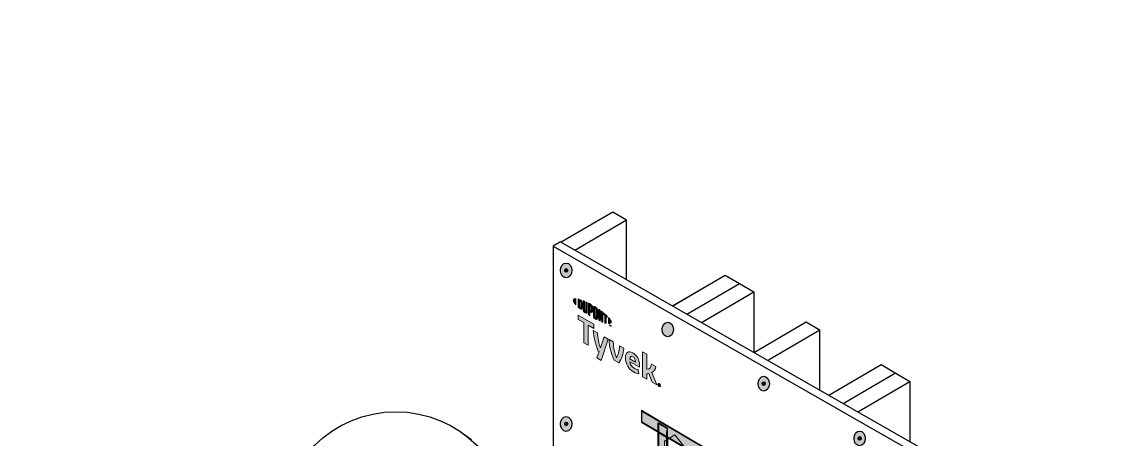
# Model space of a CAD drawing. Header units: inches. Extents: x -24 to 76, y -57 to 19.
# Drawn here: x -10.84 to -0.91, y -34.82 to -31.06 of the extents above; entities that cross this region are included whole.
import ezdxf

# ---------------------------------------------------------------- set-up
doc = ezdxf.new("R2010")
doc.units = ezdxf.units.IN
doc.header["$MEASUREMENT"] = 0
doc.linetypes.add('AI-Linetype-50', pattern=[0.25, 0.125, -0.125])
for name, color, linetype, lineweight in [('.ATI-HATCH', 7, 'Continuous', 0), ('G-ANNO-TTLB', 7, 'Continuous', 0), ('Layer 12', 7, 'Continuous', 0), ('TYVEK', 7, 'Continuous', 0), ('WALL SCRATCH', 7, 'Continuous', 0), ('X-REF - TRACED', 7, 'Continuous', 0)]:
    doc.layers.add(name, color=color, linetype=linetype, lineweight=lineweight)
pattern_1 = [(45, (0, 0), (-7.071, 7.071), [])]

# ---------------------------------------------------------------- blocks, each defined once
blk = doc.blocks.new('Block_277')
at = {"layer": 'TYVEK', "true_color": 0x003b71, "transparency": 33554687}
h = blk.add_hatch(color=156, dxfattribs=at)
h.dxf.hatch_style = 2
edge = h.paths.add_edge_path()
edge.add_ellipse((-3.2994, -34.8073), major_axis=(0, 0.0664), ratio=0.766948, start_angle=0, end_angle=360)
at = {"layer": 'TYVEK', "color": 18, "lineweight": 25, "true_color": 0x000000}
for p, q in [((-3.313, -34.8069), (-3.2859, -34.8069)), ((-3.2994, -34.7898), (-3.2994, -34.824))]:
    blk.add_line(p, q, dxfattribs=at)
for centre, major_axis, ratio in [((-3.2994, -34.8073), (0, 0.0664), 0.766948), ((-3.2994, -34.8069), (0, 0.0171), 0.788846)]:
    blk.add_ellipse(centre, major_axis=major_axis, ratio=ratio, dxfattribs=at)
blk = doc.blocks.new('Block_278')
at = {"layer": 'TYVEK', "true_color": 0x003b71, "transparency": 33554687}
h = blk.add_hatch(color=156, dxfattribs=at)
h.dxf.hatch_style = 2
edge = h.paths.add_edge_path()
edge.add_ellipse((-4.1633, -34.3144), major_axis=(0, 0.0664), ratio=0.766948, start_angle=0, end_angle=360)
at = {"layer": 'TYVEK', "color": 18, "lineweight": 25, "true_color": 0x000000}
for p, q in [((-4.1768, -34.314), (-4.1498, -34.314)), ((-4.1633, -34.2969), (-4.1633, -34.3312))]:
    blk.add_line(p, q, dxfattribs=at)
blk.add_lwpolyline([(-4.1704, -34.2538)], dxfattribs=at)
for centre, major_axis, ratio in [((-4.1633, -34.3144), (0, 0.0664), 0.766948), ((-4.1633, -34.314), (0, 0.0171), 0.788846)]:
    blk.add_ellipse(centre, major_axis=major_axis, ratio=ratio, dxfattribs=at)
blk = doc.blocks.new('Block_279')
at = {"layer": 'TYVEK', "true_color": 0x003b71, "transparency": 33554687}
h = blk.add_hatch(color=156, dxfattribs=at)
h.dxf.hatch_style = 2
edge = h.paths.add_edge_path()
edge.add_ellipse((-5.942, -33.2958), major_axis=(0, 0.0664), ratio=0.766948, start_angle=0, end_angle=360)
at = {"layer": 'TYVEK', "color": 18, "lineweight": 25, "true_color": 0x000000}
for p, q in [((-5.9555, -33.2954), (-5.9285, -33.2954)), ((-5.942, -33.2782), (-5.942, -33.3125))]:
    blk.add_line(p, q, dxfattribs=at)
for centre, major_axis, ratio in [((-5.942, -33.2958), (0, 0.0664), 0.766948), ((-5.942, -33.2954), (0, 0.0171), 0.788846)]:
    blk.add_ellipse(centre, major_axis=major_axis, ratio=ratio, dxfattribs=at)
blk = doc.blocks.new('Block_282')
at = {"layer": 'TYVEK', "true_color": 0x003b71, "transparency": 33554687}
h = blk.add_hatch(color=156, dxfattribs=at)
h.dxf.hatch_style = 2
edge = h.paths.add_edge_path()
edge.add_ellipse((-5.942, -34.6771), major_axis=(0, 0.0664), ratio=0.766948, start_angle=0, end_angle=360)
at = {"layer": 'TYVEK', "color": 18, "lineweight": 25, "true_color": 0x000000}
blk.add_line((-5.942, -34.6596), (-5.942, -34.6938), dxfattribs=at)
for centre, major_axis, ratio in [((-5.942, -34.6771), (0, 0.0664), 0.766948), ((-5.942, -34.6767), (0, 0.0171), 0.788846)]:
    blk.add_ellipse(centre, major_axis=major_axis, ratio=ratio, dxfattribs=at)
blk = doc.blocks.new('Block_464')
at = {"layer": 'X-REF - TRACED', "true_color": 0x848484, "transparency": 33554687}
h = blk.add_hatch(color=252, dxfattribs=at)
h.dxf.hatch_style = 2
edge = h.paths.add_edge_path()
edge.add_spline(control_points=[(-5.8783, -33.5632), (-5.8783, -33.5732), (-5.8699, -33.5875), (-5.855, -33.6041), (-5.855, -33.6041), (-5.855, -33.5494), (-5.855, -33.5494), (-5.8699, -33.5488), (-5.8783, -33.5532), (-5.8783, -33.5632)], knot_values=[0, 0, 0, 0, 1, 1, 1, 2, 2, 2, 3, 3, 3, 3], degree=3, periodic=0)
h = blk.add_hatch(color=252, dxfattribs=at)
h.dxf.hatch_style = 2
edge = h.paths.add_edge_path()
edge.add_spline(control_points=[(-5.8105, -33.6247), (-5.8105, -33.6289), (-5.8127, -33.6291), (-5.8154, -33.6275), (-5.8174, -33.6263), (-5.8206, -33.6237), (-5.8231, -33.6214), (-5.8231, -33.6214), (-5.8231, -33.569), (-5.8231, -33.569), (-5.8206, -33.5697), (-5.8174, -33.5707), (-5.8154, -33.5719), (-5.8127, -33.5734), (-5.8105, -33.5761), (-5.8105, -33.5803), (-5.8105, -33.5803), (-5.8105, -33.6247), (-5.8105, -33.6247)], knot_values=[0, 0, 0, 0, 1, 1, 1, 2, 2, 2, 3, 3, 3, 4, 4, 4, 5, 5, 5, 6, 6, 6, 6], degree=3, periodic=0)
edge = h.paths.add_edge_path()
edge.add_spline(control_points=[(-5.8136, -33.5592), (-5.8178, -33.5568), (-5.8237, -33.5548), (-5.8345, -33.5523), (-5.8345, -33.5523), (-5.8345, -33.6249), (-5.8345, -33.6249), (-5.825, -33.6337), (-5.8178, -33.6398), (-5.8136, -33.6422), (-5.8041, -33.6477), (-5.7987, -33.6441), (-5.7987, -33.6334), (-5.7987, -33.6334), (-5.7987, -33.5852), (-5.7987, -33.5852), (-5.7987, -33.5745), (-5.8041, -33.5647), (-5.8136, -33.5592)], knot_values=[0, 0, 0, 0, 1, 1, 1, 2, 2, 2, 3, 3, 3, 4, 4, 4, 5, 5, 5, 6, 6, 6, 6], degree=3, periodic=0)
h = blk.add_hatch(color=252, dxfattribs=at)
h.dxf.hatch_style = 2
edge = h.paths.add_edge_path()
edge.add_spline(control_points=[(-5.7655, -33.6592), (-5.7655, -33.6634), (-5.7667, -33.6654), (-5.7713, -33.6621), (-5.7758, -33.6589), (-5.777, -33.656), (-5.777, -33.651), (-5.777, -33.651), (-5.777, -33.572), (-5.777, -33.572), (-5.78, -33.5707), (-5.7866, -33.5679), (-5.7895, -33.5667), (-5.7895, -33.5667), (-5.7895, -33.6466), (-5.7895, -33.6466), (-5.7895, -33.6594), (-5.7841, -33.6674), (-5.7713, -33.6765), (-5.7596, -33.6848), (-5.7525, -33.6822), (-5.7525, -33.668), (-5.7525, -33.668), (-5.7525, -33.5836), (-5.7525, -33.5836), (-5.7549, -33.5824), (-5.7629, -33.5785), (-5.7655, -33.5773), (-5.7655, -33.5773), (-5.7655, -33.6592), (-5.7655, -33.6592)], knot_values=[0, 0, 0, 0, 1, 1, 1, 2, 2, 2, 3, 3, 3, 4, 4, 4, 5, 5, 5, 6, 6, 6, 7, 7, 7, 8, 8, 8, 9, 9, 9, 10, 10, 10, 10], degree=3, periodic=0)
h = blk.add_hatch(color=252, dxfattribs=at)
h.dxf.hatch_style = 2
edge = h.paths.add_edge_path()
edge.add_spline(control_points=[(-5.718, -33.652), (-5.718, -33.6565), (-5.7194, -33.658), (-5.7247, -33.655), (-5.7247, -33.655), (-5.7293, -33.6524), (-5.7293, -33.6524), (-5.7293, -33.6524), (-5.7293, -33.6104), (-5.7293, -33.6104), (-5.7272, -33.6115), (-5.7261, -33.6121), (-5.7249, -33.6128), (-5.7192, -33.6161), (-5.718, -33.6193), (-5.718, -33.6239), (-5.718, -33.6239), (-5.718, -33.652), (-5.718, -33.652)], knot_values=[0, 0, 0, 0, 1, 1, 1, 2, 2, 2, 3, 3, 3, 4, 4, 4, 5, 5, 5, 6, 6, 6, 6], degree=3, periodic=0)
edge = h.paths.add_edge_path()
edge.add_spline(control_points=[(-5.7242, -33.5984), (-5.7264, -33.5971), (-5.7347, -33.5926), (-5.7423, -33.5888), (-5.7423, -33.5888), (-5.7423, -33.6951), (-5.7423, -33.6951), (-5.7397, -33.6967), (-5.7329, -33.701), (-5.7293, -33.7032), (-5.7293, -33.7032), (-5.7293, -33.6671), (-5.7293, -33.6671), (-5.7293, -33.6671), (-5.7242, -33.6701), (-5.7242, -33.6701), (-5.7105, -33.6779), (-5.7048, -33.6742), (-5.7048, -33.6607), (-5.7048, -33.6607), (-5.7048, -33.6293), (-5.7048, -33.6293), (-5.7048, -33.6161), (-5.7112, -33.6059), (-5.7242, -33.5984)], knot_values=[0, 0, 0, 0, 1, 1, 1, 2, 2, 2, 3, 3, 3, 4, 4, 4, 5, 5, 5, 6, 6, 6, 7, 7, 7, 8, 8, 8, 8], degree=3, periodic=0)
h = blk.add_hatch(color=252, dxfattribs=at)
h.dxf.hatch_style = 2
edge = h.paths.add_edge_path()
edge.add_spline(control_points=[(-5.6715, -33.7159), (-5.6715, -33.7201), (-5.6727, -33.7216), (-5.6773, -33.7191), (-5.682, -33.7165), (-5.6833, -33.7134), (-5.6833, -33.7091), (-5.6833, -33.7091), (-5.6833, -33.6428), (-5.6833, -33.6428), (-5.6833, -33.6385), (-5.682, -33.6368), (-5.6773, -33.6397), (-5.6727, -33.6425), (-5.6715, -33.6455), (-5.6715, -33.6497), (-5.6715, -33.6497), (-5.6715, -33.7159), (-5.6715, -33.7159)], knot_values=[0, 0, 0, 0, 1, 1, 1, 2, 2, 2, 3, 3, 3, 4, 4, 4, 5, 5, 5, 6, 6, 6, 6], degree=3, periodic=0)
edge = h.paths.add_edge_path()
edge.add_spline(control_points=[(-5.6773, -33.6248), (-5.6894, -33.6172), (-5.6966, -33.6192), (-5.6966, -33.6332), (-5.6966, -33.6332), (-5.6966, -33.7027), (-5.6966, -33.7027), (-5.6966, -33.7175), (-5.6901, -33.7273), (-5.6773, -33.734), (-5.6648, -33.7406), (-5.6583, -33.7389), (-5.6583, -33.7232), (-5.6583, -33.7232), (-5.6583, -33.6569), (-5.6583, -33.6569), (-5.6583, -33.6419), (-5.6642, -33.6331), (-5.6773, -33.6248)], knot_values=[0, 0, 0, 0, 1, 1, 1, 2, 2, 2, 3, 3, 3, 4, 4, 4, 5, 5, 5, 6, 6, 6, 6], degree=3, periodic=0)
h = blk.add_hatch(color=252, dxfattribs=at)
h.dxf.hatch_style = 2
edge = h.paths.add_edge_path()
edge.add_spline(control_points=[(-5.6221, -33.7159), (-5.6221, -33.7159), (-5.6366, -33.6535), (-5.6366, -33.6535), (-5.6405, -33.6506), (-5.6453, -33.6473), (-5.6489, -33.6448), (-5.6489, -33.6448), (-5.6489, -33.7468), (-5.6489, -33.7468), (-5.6464, -33.748), (-5.6398, -33.7509), (-5.6364, -33.7524), (-5.6364, -33.7524), (-5.6374, -33.6917), (-5.6374, -33.6917), (-5.6374, -33.6917), (-5.6221, -33.7583), (-5.6221, -33.7583), (-5.6189, -33.7596), (-5.6141, -33.7614), (-5.611, -33.7625), (-5.611, -33.7625), (-5.611, -33.6729), (-5.611, -33.6729), (-5.6143, -33.6702), (-5.6202, -33.6657), (-5.623, -33.6635), (-5.623, -33.6635), (-5.6221, -33.7159), (-5.6221, -33.7159)], knot_values=[0, 0, 0, 0, 1, 1, 1, 2, 2, 2, 3, 3, 3, 4, 4, 4, 5, 5, 5, 6, 6, 6, 7, 7, 7, 8, 8, 8, 9, 9, 9, 10, 10, 10, 10], degree=3, periodic=0)
h = blk.add_hatch(color=252, dxfattribs=at)
h.dxf.hatch_style = 2
edge = h.paths.add_edge_path()
edge.add_spline(control_points=[(-5.6046, -33.6923), (-5.6014, -33.6948), (-5.5982, -33.6973), (-5.5951, -33.6999), (-5.5951, -33.6999), (-5.5951, -33.7677), (-5.5951, -33.7677), (-5.5922, -33.7686), (-5.5869, -33.7701), (-5.5834, -33.7709), (-5.5834, -33.7709), (-5.5834, -33.7099), (-5.5834, -33.7099), (-5.58, -33.7128), (-5.5768, -33.7157), (-5.5739, -33.7183), (-5.5739, -33.7183), (-5.5739, -33.7052), (-5.5739, -33.7052), (-5.5831, -33.6962), (-5.593, -33.6875), (-5.6046, -33.6781), (-5.6046, -33.6781), (-5.6046, -33.6923), (-5.6046, -33.6923)], knot_values=[0, 0, 0, 0, 1, 1, 1, 2, 2, 2, 3, 3, 3, 4, 4, 4, 5, 5, 5, 6, 6, 6, 7, 7, 7, 8, 8, 8, 8], degree=3, periodic=0)
h = blk.add_hatch(color=252, dxfattribs=at)
h.dxf.hatch_style = 2
edge = h.paths.add_edge_path()
edge.add_spline(control_points=[(-5.5366, -33.7605), (-5.5366, -33.7705), (-5.5451, -33.775), (-5.5599, -33.7745), (-5.5599, -33.7745), (-5.5599, -33.7197), (-5.5599, -33.7197), (-5.5451, -33.7363), (-5.5366, -33.7506), (-5.5366, -33.7605)], knot_values=[0, 0, 0, 0, 1, 1, 1, 2, 2, 2, 3, 3, 3, 3], degree=3, periodic=0)
h = blk.add_hatch(color=252, dxfattribs=at)
h.dxf.hatch_style = 2
edge = h.paths.add_edge_path()
edge.add_spline(control_points=[(-5.5435, -33.7895), (-5.5435, -33.7895), (-5.5421, -33.7903), (-5.5421, -33.7903), (-5.5421, -33.7903), (-5.54, -33.7952), (-5.54, -33.7952), (-5.54, -33.7952), (-5.538, -33.7927), (-5.538, -33.7927), (-5.538, -33.7927), (-5.5366, -33.7935), (-5.5366, -33.7935), (-5.5366, -33.7935), (-5.5366, -33.8014), (-5.5366, -33.8014), (-5.5366, -33.8014), (-5.5379, -33.8006), (-5.5379, -33.8006), (-5.5379, -33.8006), (-5.5379, -33.795), (-5.5379, -33.795), (-5.5379, -33.795), (-5.54, -33.7975), (-5.54, -33.7975), (-5.54, -33.7975), (-5.5401, -33.7975), (-5.5401, -33.7975), (-5.5401, -33.7975), (-5.5422, -33.7925), (-5.5422, -33.7925), (-5.5422, -33.7925), (-5.5422, -33.7981), (-5.5422, -33.7981), (-5.5422, -33.7981), (-5.5435, -33.7974), (-5.5435, -33.7974), (-5.5435, -33.7974), (-5.5435, -33.7895), (-5.5435, -33.7895)], knot_values=[0, 0, 0, 0, 1, 1, 1, 2, 2, 2, 3, 3, 3, 4, 4, 4, 5, 5, 5, 6, 6, 6, 7, 7, 7, 8, 8, 8, 9, 9, 9, 10, 10, 10, 11, 11, 11, 12, 12, 12, 13, 13, 13, 13], degree=3, periodic=0)
edge = h.paths.add_edge_path()
edge.add_spline(control_points=[(-5.5484, -33.788), (-5.5484, -33.788), (-5.5506, -33.7868), (-5.5506, -33.7868), (-5.5506, -33.7868), (-5.5506, -33.7854), (-5.5506, -33.7854), (-5.5506, -33.7854), (-5.545, -33.7886), (-5.545, -33.7886), (-5.545, -33.7886), (-5.545, -33.79), (-5.545, -33.79), (-5.545, -33.79), (-5.5471, -33.7888), (-5.5471, -33.7888), (-5.5471, -33.7888), (-5.5471, -33.7953), (-5.5471, -33.7953), (-5.5471, -33.7953), (-5.5484, -33.7945), (-5.5484, -33.7945), (-5.5484, -33.7945), (-5.5484, -33.788), (-5.5484, -33.788)], knot_values=[0, 0, 0, 0, 1, 1, 1, 2, 2, 2, 3, 3, 3, 4, 4, 4, 5, 5, 5, 6, 6, 6, 7, 7, 7, 8, 8, 8, 8], degree=3, periodic=0)
at = {"layer": 'X-REF - TRACED'}
for points, knots in [([(-5.8783, -33.5632), (-5.8783, -33.5732), (-5.8699, -33.5875), (-5.855, -33.6041), (-5.855, -33.6041), (-5.855, -33.5494), (-5.855, -33.5494), (-5.8699, -33.5488), (-5.8783, -33.5532), (-5.8783, -33.5632)], [0, 0, 0, 0, 1, 1, 1, 2, 2, 2, 3, 3, 3, 3]), ([(-5.8136, -33.5592), (-5.8178, -33.5568), (-5.8237, -33.5548), (-5.8345, -33.5523), (-5.8345, -33.5523), (-5.8345, -33.6249), (-5.8345, -33.6249), (-5.825, -33.6337), (-5.8178, -33.6398), (-5.8136, -33.6422), (-5.8041, -33.6477), (-5.7987, -33.6441), (-5.7987, -33.6334), (-5.7987, -33.6334), (-5.7987, -33.5852), (-5.7987, -33.5852), (-5.7987, -33.5745), (-5.8041, -33.5647), (-5.8136, -33.5592)], [0, 0, 0, 0, 1, 1, 1, 2, 2, 2, 3, 3, 3, 4, 4, 4, 5, 5, 5, 6, 6, 6, 6]), ([(-5.8105, -33.6247), (-5.8105, -33.6289), (-5.8127, -33.6291), (-5.8154, -33.6275), (-5.8174, -33.6263), (-5.8206, -33.6237), (-5.8231, -33.6214), (-5.8231, -33.6214), (-5.8231, -33.569), (-5.8231, -33.569), (-5.8206, -33.5697), (-5.8174, -33.5707), (-5.8154, -33.5719), (-5.8127, -33.5734), (-5.8105, -33.5761), (-5.8105, -33.5803), (-5.8105, -33.5803), (-5.8105, -33.6247), (-5.8105, -33.6247)], [0, 0, 0, 0, 1, 1, 1, 2, 2, 2, 3, 3, 3, 4, 4, 4, 5, 5, 5, 6, 6, 6, 6]), ([(-5.7655, -33.6592), (-5.7655, -33.6634), (-5.7667, -33.6654), (-5.7713, -33.6621), (-5.7758, -33.6589), (-5.777, -33.656), (-5.777, -33.651), (-5.777, -33.651), (-5.777, -33.572), (-5.777, -33.572), (-5.78, -33.5707), (-5.7866, -33.5679), (-5.7895, -33.5667), (-5.7895, -33.5667), (-5.7895, -33.6466), (-5.7895, -33.6466), (-5.7895, -33.6594), (-5.7841, -33.6674), (-5.7713, -33.6765), (-5.7596, -33.6848), (-5.7525, -33.6822), (-5.7525, -33.668), (-5.7525, -33.668), (-5.7525, -33.5836), (-5.7525, -33.5836), (-5.7549, -33.5824), (-5.7629, -33.5785), (-5.7655, -33.5773), (-5.7655, -33.5773), (-5.7655, -33.6592), (-5.7655, -33.6592)], [0, 0, 0, 0, 1, 1, 1, 2, 2, 2, 3, 3, 3, 4, 4, 4, 5, 5, 5, 6, 6, 6, 7, 7, 7, 8, 8, 8, 9, 9, 9, 10, 10, 10, 10]), ([(-5.7242, -33.5984), (-5.7264, -33.5971), (-5.7347, -33.5926), (-5.7423, -33.5888), (-5.7423, -33.5888), (-5.7423, -33.6951), (-5.7423, -33.6951), (-5.7397, -33.6967), (-5.7329, -33.701), (-5.7293, -33.7032), (-5.7293, -33.7032), (-5.7293, -33.6671), (-5.7293, -33.6671), (-5.7293, -33.6671), (-5.7242, -33.6701), (-5.7242, -33.6701), (-5.7105, -33.6779), (-5.7048, -33.6742), (-5.7048, -33.6607), (-5.7048, -33.6607), (-5.7048, -33.6293), (-5.7048, -33.6293), (-5.7048, -33.6161), (-5.7112, -33.6059), (-5.7242, -33.5984)], [0, 0, 0, 0, 1, 1, 1, 2, 2, 2, 3, 3, 3, 4, 4, 4, 5, 5, 5, 6, 6, 6, 7, 7, 7, 8, 8, 8, 8]), ([(-5.718, -33.652), (-5.718, -33.6565), (-5.7194, -33.658), (-5.7247, -33.655), (-5.7247, -33.655), (-5.7293, -33.6524), (-5.7293, -33.6524), (-5.7293, -33.6524), (-5.7293, -33.6104), (-5.7293, -33.6104), (-5.7272, -33.6115), (-5.7261, -33.6121), (-5.7249, -33.6128), (-5.7192, -33.6161), (-5.718, -33.6193), (-5.718, -33.6239), (-5.718, -33.6239), (-5.718, -33.652), (-5.718, -33.652)], [0, 0, 0, 0, 1, 1, 1, 2, 2, 2, 3, 3, 3, 4, 4, 4, 5, 5, 5, 6, 6, 6, 6]), ([(-5.6773, -33.6248), (-5.6894, -33.6172), (-5.6966, -33.6192), (-5.6966, -33.6332), (-5.6966, -33.6332), (-5.6966, -33.7027), (-5.6966, -33.7027), (-5.6966, -33.7175), (-5.6901, -33.7273), (-5.6773, -33.734), (-5.6648, -33.7406), (-5.6583, -33.7389), (-5.6583, -33.7232), (-5.6583, -33.7232), (-5.6583, -33.6569), (-5.6583, -33.6569), (-5.6583, -33.6419), (-5.6642, -33.6331), (-5.6773, -33.6248)], [0, 0, 0, 0, 1, 1, 1, 2, 2, 2, 3, 3, 3, 4, 4, 4, 5, 5, 5, 6, 6, 6, 6]), ([(-5.6715, -33.7159), (-5.6715, -33.7201), (-5.6727, -33.7216), (-5.6773, -33.7191), (-5.682, -33.7165), (-5.6833, -33.7134), (-5.6833, -33.7091), (-5.6833, -33.7091), (-5.6833, -33.6428), (-5.6833, -33.6428), (-5.6833, -33.6385), (-5.682, -33.6368), (-5.6773, -33.6397), (-5.6727, -33.6425), (-5.6715, -33.6455), (-5.6715, -33.6497), (-5.6715, -33.6497), (-5.6715, -33.7159), (-5.6715, -33.7159)], [0, 0, 0, 0, 1, 1, 1, 2, 2, 2, 3, 3, 3, 4, 4, 4, 5, 5, 5, 6, 6, 6, 6]), ([(-5.6221, -33.7159), (-5.6221, -33.7159), (-5.6366, -33.6535), (-5.6366, -33.6535), (-5.6405, -33.6506), (-5.6453, -33.6473), (-5.6489, -33.6448), (-5.6489, -33.6448), (-5.6489, -33.7468), (-5.6489, -33.7468), (-5.6464, -33.748), (-5.6398, -33.7509), (-5.6364, -33.7524), (-5.6364, -33.7524), (-5.6374, -33.6917), (-5.6374, -33.6917), (-5.6374, -33.6917), (-5.6221, -33.7583), (-5.6221, -33.7583), (-5.6189, -33.7596), (-5.6141, -33.7614), (-5.611, -33.7625), (-5.611, -33.7625), (-5.611, -33.6729), (-5.611, -33.6729), (-5.6143, -33.6702), (-5.6202, -33.6657), (-5.623, -33.6635), (-5.623, -33.6635), (-5.6221, -33.7159), (-5.6221, -33.7159)], [0, 0, 0, 0, 1, 1, 1, 2, 2, 2, 3, 3, 3, 4, 4, 4, 5, 5, 5, 6, 6, 6, 7, 7, 7, 8, 8, 8, 9, 9, 9, 10, 10, 10, 10]), ([(-5.6046, -33.6923), (-5.6014, -33.6948), (-5.5982, -33.6973), (-5.5951, -33.6999), (-5.5951, -33.6999), (-5.5951, -33.7677), (-5.5951, -33.7677), (-5.5922, -33.7686), (-5.5869, -33.7701), (-5.5834, -33.7709), (-5.5834, -33.7709), (-5.5834, -33.7099), (-5.5834, -33.7099), (-5.58, -33.7128), (-5.5768, -33.7157), (-5.5739, -33.7183), (-5.5739, -33.7183), (-5.5739, -33.7052), (-5.5739, -33.7052), (-5.5831, -33.6962), (-5.593, -33.6875), (-5.6046, -33.6781), (-5.6046, -33.6781), (-5.6046, -33.6923), (-5.6046, -33.6923)], [0, 0, 0, 0, 1, 1, 1, 2, 2, 2, 3, 3, 3, 4, 4, 4, 5, 5, 5, 6, 6, 6, 7, 7, 7, 8, 8, 8, 8]), ([(-5.5366, -33.7605), (-5.5366, -33.7705), (-5.5451, -33.775), (-5.5599, -33.7745), (-5.5599, -33.7745), (-5.5599, -33.7197), (-5.5599, -33.7197), (-5.5451, -33.7363), (-5.5366, -33.7506), (-5.5366, -33.7605)], [0, 0, 0, 0, 1, 1, 1, 2, 2, 2, 3, 3, 3, 3]), ([(-5.5484, -33.788), (-5.5484, -33.788), (-5.5506, -33.7868), (-5.5506, -33.7868), (-5.5506, -33.7868), (-5.5506, -33.7854), (-5.5506, -33.7854), (-5.5506, -33.7854), (-5.545, -33.7886), (-5.545, -33.7886), (-5.545, -33.7886), (-5.545, -33.79), (-5.545, -33.79), (-5.545, -33.79), (-5.5471, -33.7888), (-5.5471, -33.7888), (-5.5471, -33.7888), (-5.5471, -33.7953), (-5.5471, -33.7953), (-5.5471, -33.7953), (-5.5484, -33.7945), (-5.5484, -33.7945), (-5.5484, -33.7945), (-5.5484, -33.788), (-5.5484, -33.788)], [0, 0, 0, 0, 1, 1, 1, 2, 2, 2, 3, 3, 3, 4, 4, 4, 5, 5, 5, 6, 6, 6, 7, 7, 7, 8, 8, 8, 8]), ([(-5.5435, -33.7895), (-5.5435, -33.7895), (-5.5421, -33.7903), (-5.5421, -33.7903), (-5.5421, -33.7903), (-5.54, -33.7952), (-5.54, -33.7952), (-5.54, -33.7952), (-5.538, -33.7927), (-5.538, -33.7927), (-5.538, -33.7927), (-5.5366, -33.7935), (-5.5366, -33.7935), (-5.5366, -33.7935), (-5.5366, -33.8014), (-5.5366, -33.8014), (-5.5366, -33.8014), (-5.5379, -33.8006), (-5.5379, -33.8006), (-5.5379, -33.8006), (-5.5379, -33.795), (-5.5379, -33.795), (-5.5379, -33.795), (-5.54, -33.7975), (-5.54, -33.7975), (-5.54, -33.7975), (-5.5401, -33.7975), (-5.5401, -33.7975), (-5.5401, -33.7975), (-5.5422, -33.7925), (-5.5422, -33.7925), (-5.5422, -33.7925), (-5.5422, -33.7981), (-5.5422, -33.7981), (-5.5422, -33.7981), (-5.5435, -33.7974), (-5.5435, -33.7974), (-5.5435, -33.7974), (-5.5435, -33.7895), (-5.5435, -33.7895)], [0, 0, 0, 0, 1, 1, 1, 2, 2, 2, 3, 3, 3, 4, 4, 4, 5, 5, 5, 6, 6, 6, 7, 7, 7, 8, 8, 8, 9, 9, 9, 10, 10, 10, 11, 11, 11, 12, 12, 12, 13, 13, 13, 13])]:
    blk.add_open_spline(points, degree=3, knots=knots, dxfattribs=at)
blk = doc.blocks.new('Block_468')
at = {"layer": 'X-REF - TRACED', "true_color": 0x848484, "transparency": 33554687}
h = blk.add_hatch(color=252, dxfattribs=at)
h.dxf.hatch_style = 2
h.paths.add_polyline_path([(-5.6942, -33.7789), (-5.8345, -33.6979), (-5.8345, -33.736), (-5.7839, -33.7653), (-5.7839, -33.9458), (-5.7449, -33.9683), (-5.7449, -33.7878), (-5.6942, -33.817)])
h = blk.add_hatch(color=252, dxfattribs=at)
h.dxf.hatch_style = 2
edge = h.paths.add_edge_path()
edge.add_spline(control_points=[(-5.461, -33.9726), (-5.4635, -34.0246), (-5.4738, -34.0548), (-5.4899, -34.0808), (-5.5054, -34.0366), (-5.5155, -33.9945), (-5.5185, -33.9394), (-5.5185, -33.9394), (-5.5564, -33.9176), (-5.5564, -33.9176), (-5.5523, -33.9827), (-5.54, -34.03), (-5.5106, -34.1036), (-5.5106, -34.1036), (-5.4689, -34.1276), (-5.4689, -34.1276), (-5.4406, -34.0875), (-5.4289, -34.0539), (-5.4234, -33.9943), (-5.4234, -33.9943), (-5.461, -33.9726), (-5.461, -33.9726)], knot_values=[0, 0, 0, 0, 1, 1, 1, 2, 2, 2, 3, 3, 3, 4, 4, 4, 5, 5, 5, 6, 6, 6, 7, 7, 7, 7], degree=3, periodic=0)
h = blk.add_hatch(color=252, dxfattribs=at)
h.dxf.hatch_style = 2
edge = h.paths.add_edge_path()
edge.add_spline(control_points=[(-5.3698, -34.0899), (-5.3698, -34.0899), (-5.318, -34.1198), (-5.318, -34.1198), (-5.318, -34.1198), (-5.318, -34.1161), (-5.318, -34.1161), (-5.318, -34.0986), (-5.3262, -34.0811), (-5.3412, -34.0724), (-5.357, -34.0633), (-5.3673, -34.0701), (-5.3698, -34.0899)], knot_values=[0, 0, 0, 0, 1, 1, 1, 2, 2, 2, 3, 3, 3, 4, 4, 4, 4], degree=3, periodic=0)
edge = h.paths.add_edge_path()
edge.add_spline(control_points=[(-5.2873, -34.2256), (-5.2992, -34.225), (-5.3169, -34.2191), (-5.3349, -34.2087), (-5.3788, -34.1834), (-5.4087, -34.1343), (-5.4087, -34.0824), (-5.4087, -34.0328), (-5.3812, -34.0149), (-5.3412, -34.0381), (-5.3055, -34.0587), (-5.2821, -34.1012), (-5.2821, -34.1431), (-5.2821, -34.1524), (-5.2826, -34.1602), (-5.2832, -34.1662), (-5.2832, -34.1662), (-5.3692, -34.1165), (-5.3692, -34.1165), (-5.3657, -34.1435), (-5.3529, -34.1621), (-5.3311, -34.1747), (-5.3178, -34.1824), (-5.305, -34.1864), (-5.2932, -34.1875), (-5.2932, -34.1875), (-5.2873, -34.2256), (-5.2873, -34.2256)], knot_values=[0, 0, 0, 0, 1, 1, 1, 2, 2, 2, 3, 3, 3, 4, 4, 4, 5, 5, 5, 6, 6, 6, 7, 7, 7, 8, 8, 8, 9, 9, 9, 9], degree=3, periodic=0)
h = blk.add_hatch(color=252, dxfattribs=at)
h.dxf.hatch_style = 2
edge = h.paths.add_edge_path()
edge.add_spline(control_points=[(-5.1707, -34.2146), (-5.1707, -34.2146), (-5.1254, -34.3259), (-5.1254, -34.3259), (-5.1254, -34.3259), (-5.1663, -34.3023), (-5.1663, -34.3023), (-5.1663, -34.3023), (-5.1976, -34.2234), (-5.1976, -34.2234), (-5.2034, -34.2247), (-5.2093, -34.226), (-5.2159, -34.2269), (-5.2159, -34.2269), (-5.2159, -34.2737), (-5.2159, -34.2737), (-5.2159, -34.2737), (-5.2535, -34.252), (-5.2535, -34.252), (-5.2535, -34.252), (-5.2535, -34.0281), (-5.2535, -34.0281), (-5.2535, -34.0281), (-5.2159, -34.0476), (-5.2159, -34.0476), (-5.2159, -34.0476), (-5.2159, -34.1853), (-5.2159, -34.1853), (-5.1903, -34.1811), (-5.1777, -34.1665), (-5.1734, -34.1387), (-5.1734, -34.1387), (-5.1361, -34.1602), (-5.1361, -34.1602), (-5.1369, -34.1866), (-5.1489, -34.2037), (-5.1707, -34.2146)], knot_values=[0, 0, 0, 0, 1, 1, 1, 2, 2, 2, 3, 3, 3, 4, 4, 4, 5, 5, 5, 6, 6, 6, 7, 7, 7, 8, 8, 8, 9, 9, 9, 10, 10, 10, 11, 11, 11, 12, 12, 12, 12], degree=3, periodic=0)
at = {"layer": 'X-REF - TRACED'}
blk.add_lwpolyline([(-5.6942, -33.7789), (-5.8345, -33.6979), (-5.8345, -33.736), (-5.7839, -33.7653), (-5.7839, -33.9458), (-5.7449, -33.9683), (-5.7449, -33.7878), (-5.6942, -33.817)], close=True, dxfattribs=at)
for points, knots in [([(-5.461, -33.9726), (-5.4635, -34.0246), (-5.4738, -34.0548), (-5.4899, -34.0808), (-5.5054, -34.0366), (-5.5155, -33.9945), (-5.5185, -33.9394), (-5.5185, -33.9394), (-5.5564, -33.9176), (-5.5564, -33.9176), (-5.5523, -33.9827), (-5.54, -34.03), (-5.5106, -34.1036), (-5.5106, -34.1036), (-5.4689, -34.1276), (-5.4689, -34.1276), (-5.4406, -34.0875), (-5.4289, -34.0539), (-5.4234, -33.9943), (-5.4234, -33.9943), (-5.461, -33.9726), (-5.461, -33.9726)], [0, 0, 0, 0, 1, 1, 1, 2, 2, 2, 3, 3, 3, 4, 4, 4, 5, 5, 5, 6, 6, 6, 7, 7, 7, 7]), ([(-5.2873, -34.2256), (-5.2992, -34.225), (-5.3169, -34.2191), (-5.3349, -34.2087), (-5.3788, -34.1834), (-5.4087, -34.1343), (-5.4087, -34.0824), (-5.4087, -34.0328), (-5.3812, -34.0149), (-5.3412, -34.0381), (-5.3055, -34.0587), (-5.2821, -34.1012), (-5.2821, -34.1431), (-5.2821, -34.1524), (-5.2826, -34.1602), (-5.2832, -34.1662), (-5.2832, -34.1662), (-5.3692, -34.1165), (-5.3692, -34.1165), (-5.3657, -34.1435), (-5.3529, -34.1621), (-5.3311, -34.1747), (-5.3178, -34.1824), (-5.305, -34.1864), (-5.2932, -34.1875), (-5.2932, -34.1875), (-5.2873, -34.2256), (-5.2873, -34.2256)], [0, 0, 0, 0, 1, 1, 1, 2, 2, 2, 3, 3, 3, 4, 4, 4, 5, 5, 5, 6, 6, 6, 7, 7, 7, 8, 8, 8, 9, 9, 9, 9]), ([(-5.1707, -34.2146), (-5.1707, -34.2146), (-5.1254, -34.3259), (-5.1254, -34.3259), (-5.1254, -34.3259), (-5.1663, -34.3023), (-5.1663, -34.3023), (-5.1663, -34.3023), (-5.1976, -34.2234), (-5.1976, -34.2234), (-5.2034, -34.2247), (-5.2093, -34.226), (-5.2159, -34.2269), (-5.2159, -34.2269), (-5.2159, -34.2737), (-5.2159, -34.2737), (-5.2159, -34.2737), (-5.2535, -34.252), (-5.2535, -34.252), (-5.2535, -34.252), (-5.2535, -34.0281), (-5.2535, -34.0281), (-5.2535, -34.0281), (-5.2159, -34.0476), (-5.2159, -34.0476), (-5.2159, -34.0476), (-5.2159, -34.1853), (-5.2159, -34.1853), (-5.1903, -34.1811), (-5.1777, -34.1665), (-5.1734, -34.1387), (-5.1734, -34.1387), (-5.1361, -34.1602), (-5.1361, -34.1602), (-5.1369, -34.1866), (-5.1489, -34.2037), (-5.1707, -34.2146)], [0, 0, 0, 0, 1, 1, 1, 2, 2, 2, 3, 3, 3, 4, 4, 4, 5, 5, 5, 6, 6, 6, 7, 7, 7, 8, 8, 8, 9, 9, 9, 10, 10, 10, 11, 11, 11, 12, 12, 12, 12]), ([(-5.3698, -34.0899), (-5.3698, -34.0899), (-5.318, -34.1198), (-5.318, -34.1198), (-5.318, -34.1198), (-5.318, -34.1161), (-5.318, -34.1161), (-5.318, -34.0986), (-5.3262, -34.0811), (-5.3412, -34.0724), (-5.357, -34.0633), (-5.3673, -34.0701), (-5.3698, -34.0899)], [0, 0, 0, 0, 1, 1, 1, 2, 2, 2, 3, 3, 3, 4, 4, 4, 4])]:
    blk.add_open_spline(points, degree=3, knots=knots, dxfattribs=at)
blk = doc.blocks.new('Block_467')
at = {"layer": 'X-REF - TRACED', "true_color": 0x848484, "transparency": 33554687}
h = blk.add_hatch(color=252, dxfattribs=at)
h.dxf.hatch_style = 2
edge = h.paths.add_edge_path()
edge.add_spline(control_points=[(-5.6007, -33.892), (-5.6007, -33.892), (-5.6344, -33.9926), (-5.6344, -33.9926), (-5.6487, -33.9505), (-5.6581, -33.9098), (-5.6609, -33.8572), (-5.6609, -33.8572), (-5.6988, -33.8353), (-5.6988, -33.8353), (-5.6947, -33.9005), (-5.6825, -33.9478), (-5.653, -34.0213), (-5.653, -34.0213), (-5.6455, -34.0257), (-5.6455, -34.0257), (-5.6455, -34.0257), (-5.6648, -34.0832), (-5.6648, -34.0832), (-5.6648, -34.0832), (-5.6272, -34.1049), (-5.6272, -34.1049), (-5.6272, -34.1049), (-5.5631, -33.9137), (-5.5631, -33.9137), (-5.5631, -33.9137), (-5.6007, -33.892), (-5.6007, -33.892)], knot_values=[0, 0, 0, 0, 1, 1, 1, 2, 2, 2, 3, 3, 3, 4, 4, 4, 5, 5, 5, 6, 6, 6, 7, 7, 7, 8, 8, 8, 9, 9, 9, 9], degree=3, periodic=0)
at = {"layer": 'X-REF - TRACED'}
blk.add_open_spline([(-5.6007, -33.892), (-5.6007, -33.892), (-5.6344, -33.9926), (-5.6344, -33.9926), (-5.6487, -33.9505), (-5.6581, -33.9098), (-5.6609, -33.8572), (-5.6609, -33.8572), (-5.6988, -33.8353), (-5.6988, -33.8353), (-5.6947, -33.9005), (-5.6825, -33.9478), (-5.653, -34.0213), (-5.653, -34.0213), (-5.6455, -34.0257), (-5.6455, -34.0257), (-5.6455, -34.0257), (-5.6648, -34.0832), (-5.6648, -34.0832), (-5.6648, -34.0832), (-5.6272, -34.1049), (-5.6272, -34.1049), (-5.6272, -34.1049), (-5.5631, -33.9137), (-5.5631, -33.9137), (-5.5631, -33.9137), (-5.6007, -33.892), (-5.6007, -33.892)], degree=3, knots=[0, 0, 0, 0, 1, 1, 1, 2, 2, 2, 3, 3, 3, 4, 4, 4, 5, 5, 5, 6, 6, 6, 7, 7, 7, 8, 8, 8, 9, 9, 9, 9], dxfattribs=at)
blk.add_blockref('Block_468', (0, 0), dxfattribs=at)
blk = doc.blocks.new('Block_469')
at = {"layer": 'X-REF - TRACED', "true_color": 0x848484, "transparency": 33554687}
h = blk.add_hatch(color=252, dxfattribs=at)
h.dxf.hatch_style = 2
edge = h.paths.add_edge_path()
edge.add_spline(control_points=[(-5.1074, -34.3216), (-5.1074, -34.3216), (-5.1074, -34.3257), (-5.1074, -34.3257), (-5.1074, -34.3257), (-5.1058, -34.3266), (-5.1058, -34.3266), (-5.1043, -34.3275), (-5.1035, -34.3275), (-5.1035, -34.3259), (-5.1035, -34.3244), (-5.1043, -34.3234), (-5.1058, -34.3225), (-5.1058, -34.3225), (-5.1074, -34.3216), (-5.1074, -34.3216)], knot_values=[0, 0, 0, 0, 1, 1, 1, 2, 2, 2, 3, 3, 3, 4, 4, 4, 5, 5, 5, 5], degree=3, periodic=0)
edge = h.paths.add_edge_path()
edge.add_spline(control_points=[(-5.1101, -34.3175), (-5.1101, -34.3175), (-5.1058, -34.3199), (-5.1058, -34.3199), (-5.1026, -34.3218), (-5.101, -34.3245), (-5.101, -34.3274), (-5.101, -34.3294), (-5.1018, -34.3304), (-5.1033, -34.3302), (-5.1025, -34.3324), (-5.1015, -34.3347), (-5.1001, -34.3374), (-5.1001, -34.3374), (-5.1033, -34.3355), (-5.1033, -34.3355), (-5.1044, -34.3332), (-5.1053, -34.3312), (-5.106, -34.3291), (-5.106, -34.3291), (-5.1074, -34.3283), (-5.1074, -34.3283), (-5.1074, -34.3283), (-5.1074, -34.3332), (-5.1074, -34.3332), (-5.1074, -34.3332), (-5.1101, -34.3316), (-5.1101, -34.3316), (-5.1101, -34.3316), (-5.1101, -34.3175), (-5.1101, -34.3175)], knot_values=[0, 0, 0, 0, 1, 1, 1, 2, 2, 2, 3, 3, 3, 4, 4, 4, 5, 5, 5, 6, 6, 6, 7, 7, 7, 8, 8, 8, 9, 9, 9, 10, 10, 10, 10], degree=3, periodic=0)
edge = h.paths.add_edge_path()
edge.add_spline(control_points=[(-5.1057, -34.3164), (-5.1116, -34.3129), (-5.115, -34.3149), (-5.115, -34.322), (-5.115, -34.3291), (-5.1116, -34.3349), (-5.1057, -34.3383), (-5.0998, -34.3417), (-5.0964, -34.3398), (-5.0964, -34.3327), (-5.0964, -34.3257), (-5.0998, -34.3198), (-5.1057, -34.3164)], knot_values=[0, 0, 0, 0, 1, 1, 1, 2, 2, 2, 3, 3, 3, 4, 4, 4, 4], degree=3, periodic=0)
edge = h.paths.add_edge_path()
edge.add_spline(control_points=[(-5.1057, -34.3136), (-5.0984, -34.3178), (-5.0936, -34.3259), (-5.0936, -34.3343), (-5.0936, -34.3428), (-5.0984, -34.3453), (-5.1057, -34.3411), (-5.1131, -34.3368), (-5.1178, -34.3288), (-5.1178, -34.3203), (-5.1178, -34.3119), (-5.113, -34.3093), (-5.1057, -34.3136)], knot_values=[0, 0, 0, 0, 1, 1, 1, 2, 2, 2, 3, 3, 3, 4, 4, 4, 4], degree=3, periodic=0)
at = {"layer": 'X-REF - TRACED'}
for points, knots in [([(-5.1057, -34.3136), (-5.0984, -34.3178), (-5.0936, -34.3259), (-5.0936, -34.3343), (-5.0936, -34.3428), (-5.0984, -34.3453), (-5.1057, -34.3411), (-5.1131, -34.3368), (-5.1178, -34.3288), (-5.1178, -34.3203), (-5.1178, -34.3119), (-5.113, -34.3093), (-5.1057, -34.3136)], [0, 0, 0, 0, 1, 1, 1, 2, 2, 2, 3, 3, 3, 4, 4, 4, 4]), ([(-5.1057, -34.3164), (-5.1116, -34.3129), (-5.115, -34.3149), (-5.115, -34.322), (-5.115, -34.3291), (-5.1116, -34.3349), (-5.1057, -34.3383), (-5.0998, -34.3417), (-5.0964, -34.3398), (-5.0964, -34.3327), (-5.0964, -34.3257), (-5.0998, -34.3198), (-5.1057, -34.3164)], [0, 0, 0, 0, 1, 1, 1, 2, 2, 2, 3, 3, 3, 4, 4, 4, 4]), ([(-5.1101, -34.3175), (-5.1101, -34.3175), (-5.1058, -34.3199), (-5.1058, -34.3199), (-5.1026, -34.3218), (-5.101, -34.3245), (-5.101, -34.3274), (-5.101, -34.3294), (-5.1018, -34.3304), (-5.1033, -34.3302), (-5.1025, -34.3324), (-5.1015, -34.3347), (-5.1001, -34.3374), (-5.1001, -34.3374), (-5.1033, -34.3355), (-5.1033, -34.3355), (-5.1044, -34.3332), (-5.1053, -34.3312), (-5.106, -34.3291), (-5.106, -34.3291), (-5.1074, -34.3283), (-5.1074, -34.3283), (-5.1074, -34.3283), (-5.1074, -34.3332), (-5.1074, -34.3332), (-5.1074, -34.3332), (-5.1101, -34.3316), (-5.1101, -34.3316), (-5.1101, -34.3316), (-5.1101, -34.3175), (-5.1101, -34.3175)], [0, 0, 0, 0, 1, 1, 1, 2, 2, 2, 3, 3, 3, 4, 4, 4, 5, 5, 5, 6, 6, 6, 7, 7, 7, 8, 8, 8, 9, 9, 9, 10, 10, 10, 10]), ([(-5.1074, -34.3216), (-5.1074, -34.3216), (-5.1074, -34.3257), (-5.1074, -34.3257), (-5.1074, -34.3257), (-5.1058, -34.3266), (-5.1058, -34.3266), (-5.1043, -34.3275), (-5.1035, -34.3275), (-5.1035, -34.3259), (-5.1035, -34.3244), (-5.1043, -34.3234), (-5.1058, -34.3225), (-5.1058, -34.3225), (-5.1074, -34.3216), (-5.1074, -34.3216)], [0, 0, 0, 0, 1, 1, 1, 2, 2, 2, 3, 3, 3, 4, 4, 4, 5, 5, 5, 5])]:
    blk.add_open_spline(points, degree=3, knots=knots, dxfattribs=at)
blk = doc.blocks.new('Block_466')
at = {"layer": 'X-REF - TRACED'}
for name in ['Block_467', 'Block_469']:
    blk.add_blockref(name, (0, 0), dxfattribs=at)
blk = doc.blocks.new('Block_465')
at = {"layer": 'X-REF - TRACED'}
blk.add_blockref('Block_466', (0, 0), dxfattribs=at)
blk = doc.blocks.new('Block_463')
at = {"layer": 'X-REF - TRACED'}
for name in ['Block_464', 'Block_465']:
    blk.add_blockref(name, (0, 0), dxfattribs=at)

msp = doc.modelspace()

# ---------------------------------------------------------------- hatches: boundary and pattern name
at = {"layer": '.ATI-HATCH', "true_color": 0x808080, "transparency": 33554483}
for points in [[(-2.9528, -36.009), (-2.9537, -35.9154), (-5.2636, -34.5632), (-5.2639, -34.6568)], [(-5.1066, -34.6672), (-5.0303, -34.7159), (-5.0396, -34.75), (-5.0429, -38.0236), (-5.1146, -37.9833)]]:
    msp.add_hatch(color=8, dxfattribs=at).paths.add_polyline_path(points)
at = {"layer": 'G-ANNO-TTLB', "true_color": 0xff00ff, "transparency": 33554687}
h = msp.add_hatch(color=6, dxfattribs=at)
edge = h.paths.add_edge_path()
edge.add_spline(control_points=[(19.9156, -54.0521), (19.9156, -54.0521), (-20.7721, -54.0521), (-20.7721, -54.0521), (-20.7721, -54.0521), (-20.7721, -19.9271), (-20.7721, -19.9271), (-20.7721, -19.9271), (19.9156, -19.9271), (19.9156, -19.9271), (19.9156, -19.9271), (19.9156, -54.0521), (19.9156, -54.0521)], knot_values=[0, 0, 0, 0, 1, 1, 1, 2, 2, 2, 3, 3, 3, 4, 4, 4, 4], degree=3, periodic=0)
edge = h.paths.add_edge_path()
edge.add_spline(control_points=[(-20.6471, -20.0521), (-20.6471, -20.0521), (-20.6471, -53.9271), (-20.6471, -53.9271), (-20.6471, -53.9271), (19.7906, -53.9271), (19.7906, -53.9271), (19.7906, -53.9271), (19.7906, -20.0521), (19.7906, -20.0521), (19.7906, -20.0521), (-20.6471, -20.0521), (-20.6471, -20.0521)], knot_values=[0, 0, 0, 0, 1, 1, 1, 2, 2, 2, 3, 3, 3, 4, 4, 4, 4], degree=3, periodic=0)
edge.add_line((-20.6471, -20.0521), (-20.6471, -20.0521))
at = {"layer": 'Layer 12', "true_color": 0x000000, "transparency": 33554687}
h = msp.add_hatch(dxfattribs=at)
h.set_pattern_fill('_U', color=18, scale=10, angle=44.99999, style=2, pattern_type=0)
h.set_pattern_definition(pattern_1)
h.paths.add_polyline_path([(-5.2617, -34.6584), (-5.2609, -34.556), (-2.9527, -35.9133), (-2.9529, -36.0124)])
at = {"layer": 'Layer 12', "true_color": 0x000000, "transparency": 33554483}
h = msp.add_hatch(dxfattribs=at)
h.set_pattern_fill('_U', color=18, scale=10, angle=44.99999, style=2, pattern_type=0)
h.set_pattern_definition(pattern_1)
h.paths.add_polyline_path([(-5.0322, -34.7156), (-5.1179, -34.6658), (-5.1158, -34.7511), (-5.0298, -34.8036)])
at = {"layer": 'Layer 12', "true_color": 0x000000, "transparency": 33554687}
h = msp.add_hatch(dxfattribs=at)
h.set_pattern_fill('_U', color=18, scale=10, angle=44.99999, style=2, pattern_type=0)
h.set_pattern_definition(pattern_1)
h.paths.add_polyline_path([(-5.0385, -38.0263), (-5.1072, -37.9888), (-5.1158, -34.7511), (-5.0298, -34.8036)])
at = {"layer": 'Layer 12', "true_color": 0x000000, "transparency": 33554457}
h = msp.add_hatch(dxfattribs=at)
h.set_pattern_fill('_U', color=18, scale=10, angle=44.99999, style=2, pattern_type=0)
h.set_pattern_definition(pattern_1)
h.paths.add_polyline_path([(-5.0299, -35.1114), (-5.0582, -35.0643), (-5.0575, -34.8325), (-4.9648, -34.7746), (-4.8749, -34.8874), (-5.0277, -34.8036)])
at = {"layer": 'TYVEK', "true_color": 0x003b71, "transparency": 33554687}
h = msp.add_hatch(color=156, dxfattribs=at)
h.dxf.hatch_style = 2
edge = h.paths.add_edge_path()
edge.add_ellipse((-5.0272, -33.8273), major_axis=(0, 0.0664), ratio=0.766948, start_angle=0, end_angle=360)

# ---------------------------------------------------------------- linework, layer by layer
at = {"layer": '.ATI-HATCH'}
for points in [[(-2.9528, -36.009), (-2.9537, -35.9154), (-5.2636, -34.5632), (-5.2639, -34.6568)], [(-5.1066, -34.6672), (-5.0303, -34.7159), (-5.0396, -34.75), (-5.0429, -38.0236), (-5.1146, -37.9833)]]:
    msp.add_lwpolyline(points, close=True, dxfattribs=at)
at = {"layer": 'G-ANNO-TTLB'}
for points in [[(19.9156, -54.0521), (19.9156, -54.0521), (-20.7721, -54.0521), (-20.7721, -54.0521), (-20.7721, -54.0521), (-20.7721, -19.9271), (-20.7721, -19.9271), (-20.7721, -19.9271), (19.9156, -19.9271), (19.9156, -19.9271), (19.9156, -19.9271), (19.9156, -54.0521), (19.9156, -54.0521)], [(-20.6471, -20.0521), (-20.6471, -20.0521), (-20.6471, -53.9271), (-20.6471, -53.9271), (-20.6471, -53.9271), (19.7906, -53.9271), (19.7906, -53.9271), (19.7906, -53.9271), (19.7906, -20.0521), (19.7906, -20.0521), (19.7906, -20.0521), (-20.6471, -20.0521), (-20.6471, -20.0521)]]:
    msp.add_open_spline(points, degree=3, knots=[0, 0, 0, 0, 1, 1, 1, 2, 2, 2, 3, 3, 3, 4, 4, 4, 4], dxfattribs=at)
at = {"layer": 'Layer 12'}
for points in [[(-5.2617, -34.6584), (-5.2609, -34.556), (-2.9527, -35.9133), (-2.9529, -36.0124)], [(-5.0322, -34.7156), (-5.1179, -34.6658), (-5.1158, -34.7511), (-5.0298, -34.8036)], [(-5.0385, -38.0263), (-5.1072, -37.9888), (-5.1158, -34.7511), (-5.0298, -34.8036)], [(-5.0299, -35.1114), (-5.0582, -35.0643), (-5.0575, -34.8325), (-4.9648, -34.7746), (-4.8749, -34.8874), (-5.0277, -34.8036)]]:
    msp.add_lwpolyline(points, close=True, dxfattribs=at)
at = {"layer": 'TYVEK', "color": 18, "lineweight": 30, "true_color": 0x000000}
msp.add_line((-6.0602, -33.0763), (-6.0602, -38.9412), dxfattribs=at)
at = {"layer": 'TYVEK', "color": 18, "lineweight": 25, "true_color": 0x000000}
for p, q in [((-6.0602, -33.0763), (-2.327, -35.2081)), ((-5.2639, -34.554), (-2.9528, -35.9159)), ((-5.2639, -34.554), (-5.2639, -34.6604)), ((-5.2639, -34.6604), (-2.9528, -36.009)), ((-5.1144, -34.7511), (-5.1144, -37.9821)), ((-5.0377, -38.0242), (-5.0323, -34.7999)), ((-5.0323, -34.8137), (-5.0169, -34.8038))]:
    msp.add_line(p, q, dxfattribs=at)
at = {"layer": 'TYVEK', "color": 18, "linetype": 'AI-Linetype-50', "lineweight": 25, "true_color": 0x000000}
msp.add_line((-6.8954, -34.7445), (-4.8919, -36.192), dxfattribs=at)
at = {"layer": 'TYVEK', "color": 18, "lineweight": 25, "true_color": 0x000000}
msp.add_lwpolyline([(-5.113, -34.7485), (-5.1124, -34.6658), (-5.0322, -34.7156), (-5.0322, -34.7956)], dxfattribs=at)
msp.add_circle((-7.4764, -35.5977), 1.0312, dxfattribs=at)
msp.add_ellipse((-5.0272, -33.8273), major_axis=(0, 0.0664), ratio=0.766948, dxfattribs=at)
at = {"layer": 'WALL SCRATCH', "color": 33, "lineweight": 25, "true_color": 0xcc9966}
for p, q in [((-5.9866, -33.0388), (-5.5226, -32.7671)), ((-5.9866, -33.0388), (-5.5226, -32.7671)), ((-5.5226, -32.7671), (-5.398, -32.839)), ((-5.8652, -33.1125), (-5.398, -32.839)), ((-5.3983, -33.3788), (-5.3983, -32.8408)), ((-4.9845, -33.6151), (-4.5098, -33.3372)), ((-4.981, -33.6131), (-4.517, -33.3413)), ((-4.5098, -33.3372), (-4.2534, -33.4878)), ((-4.8555, -33.6888), (-4.3826, -33.4119)), ((-4.7244, -33.7636), (-4.2534, -33.4878)), ((-4.2534, -33.488), (-4.2534, -34.0285)), ((-4.2456, -34.03), (-3.7816, -33.7583)), ((-3.7816, -33.7583), (-3.6537, -33.8316)), ((-4.1213, -34.1013), (-3.6573, -33.8296)), ((-3.657, -34.3676), (-3.6573, -33.8296)), ((-3.5764, -34.4192), (-3.1051, -34.1433)), ((-3.1051, -34.1433), (-2.8487, -34.2939)), ((-3.4474, -34.4928), (-2.978, -34.218)), ((-3.3163, -34.5677), (-2.8487, -34.2939)), ((-2.8487, -34.2941), (-2.8487, -34.8347))]:
    msp.add_line(p, q, dxfattribs=at)
at = {"layer": 'WALL SCRATCH', "color": 2, "lineweight": 25, "true_color": 0xffff00}
for p, q in [((-5.9921, -33.0373), (-6.0589, -33.076)), ((-5.9901, -33.0408), (-5.9937, -33.0388)), ((-2.257, -35.1726), (-5.9902, -33.0409))]:
    msp.add_line(p, q, dxfattribs=at)
at = {"layer": 'WALL SCRATCH', "color": 18, "lineweight": 25, "true_color": 0x000000}
for points in [[(-5.2737, -34.1979)], [(-5.2694, -34.2001)]]:
    msp.add_lwpolyline(points, dxfattribs=at)
at = {"layer": 'WALL SCRATCH', "color": 8, "lineweight": 25, "true_color": 0x808080}
for points in [[(-4.7321, -34.2289)], [(-4.7279, -34.2311)], [(-4.7212, -34.2291)]]:
    msp.add_lwpolyline(points, dxfattribs=at)
at = {"layer": 'WALL SCRATCH', "color": 252, "lineweight": 25, "true_color": 0x848484}
for points in [[(-4.7321, -34.2777)], [(-4.7321, -34.2777)], [(-4.7279, -34.2799)], [(-4.7279, -34.2799)], [(-4.7212, -34.2779)], [(-4.7212, -34.2779)]]:
    msp.add_lwpolyline(points, dxfattribs=at)

# ---------------------------------------------------------------- block references
at = {"layer": 'TYVEK'}
for name in ['Block_279', 'Block_278', 'Block_282', 'Block_277']:
    msp.add_blockref(name, (0, 0), dxfattribs=at)
at = {"layer": 'X-REF - TRACED'}
msp.add_blockref('Block_463', (0, 0), dxfattribs=at)

doc.saveas('drawing.dxf')
